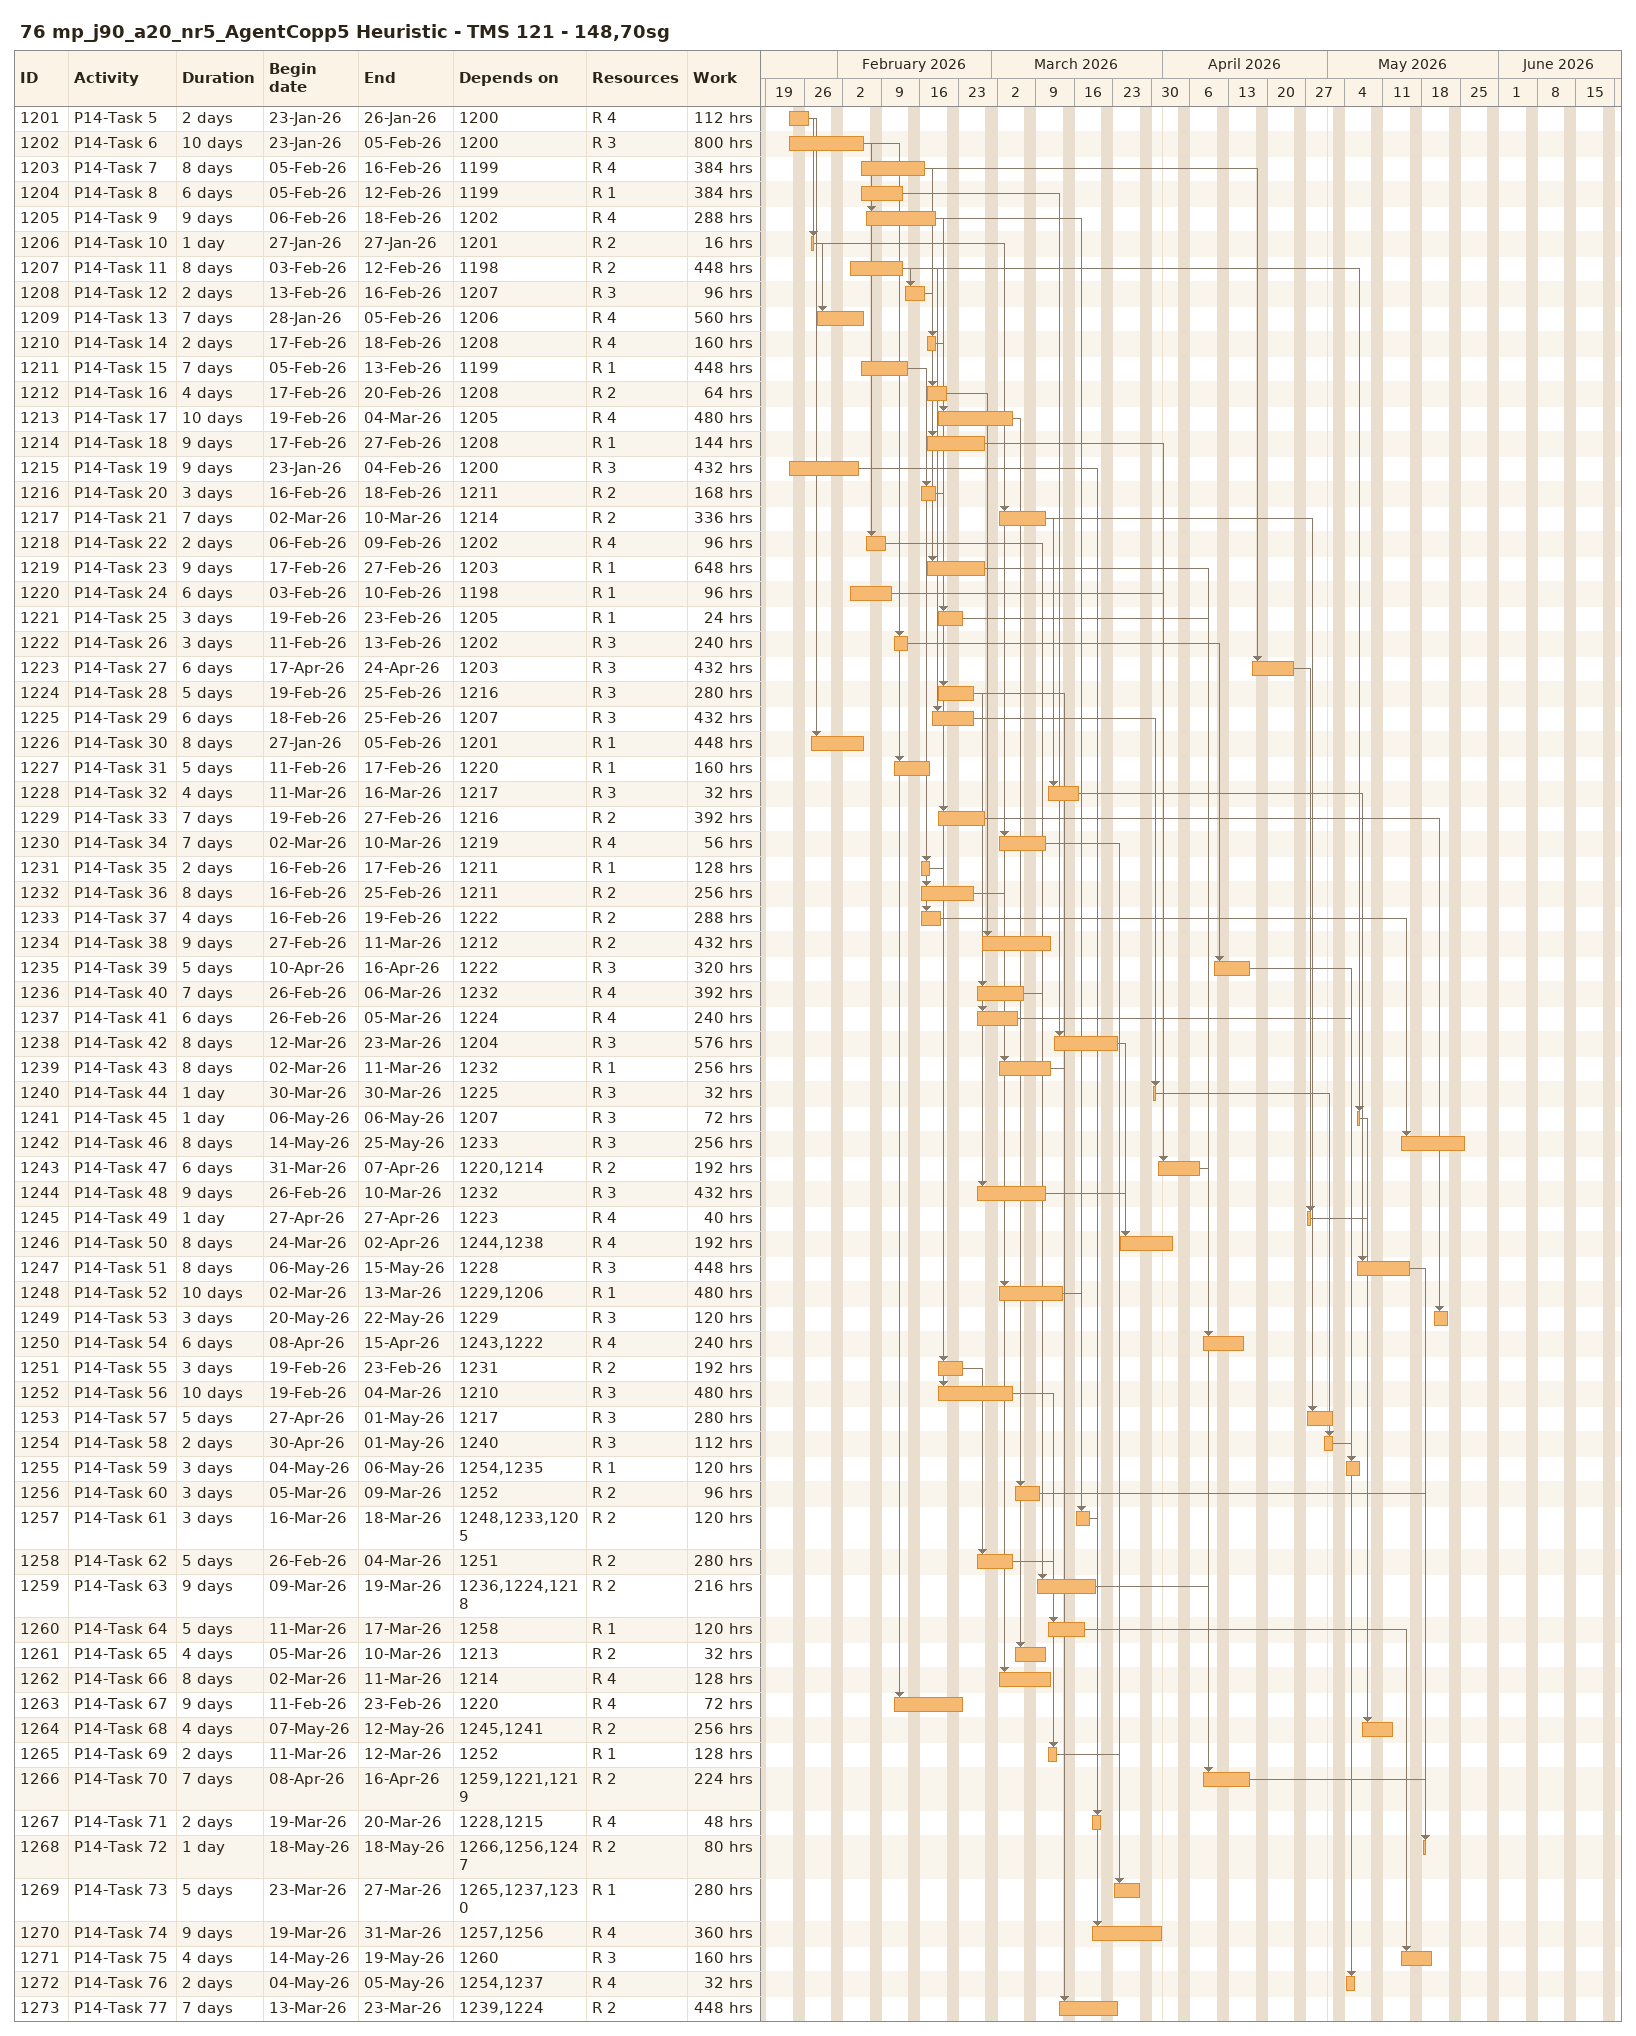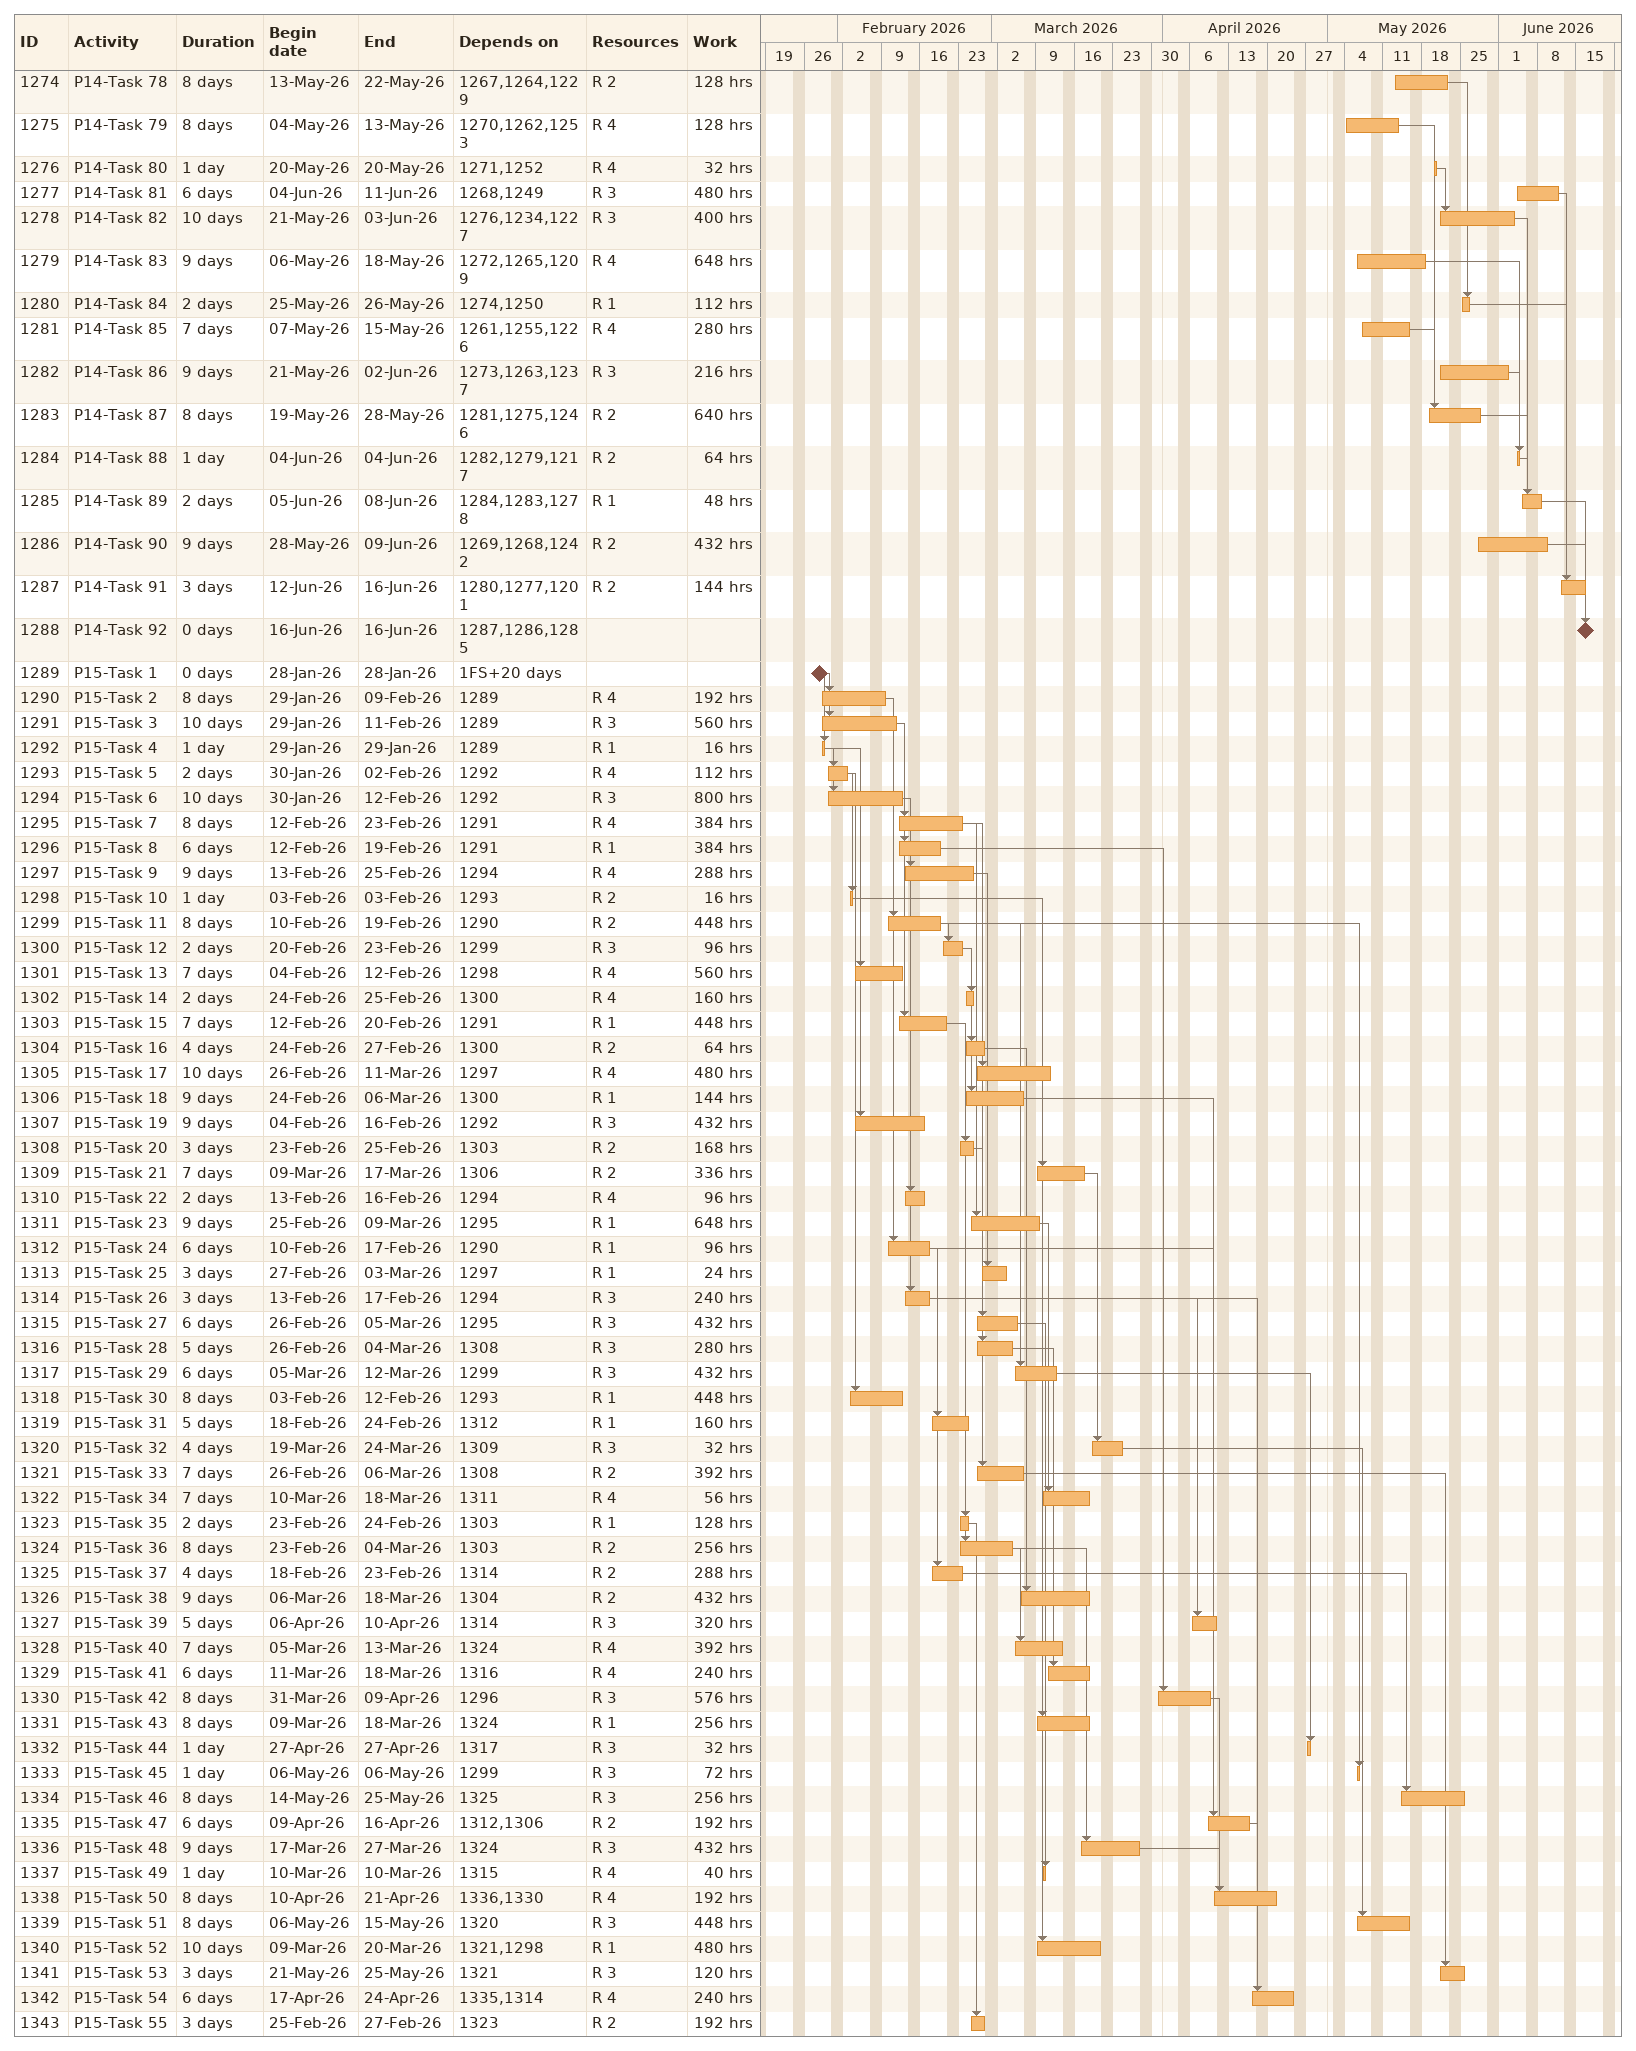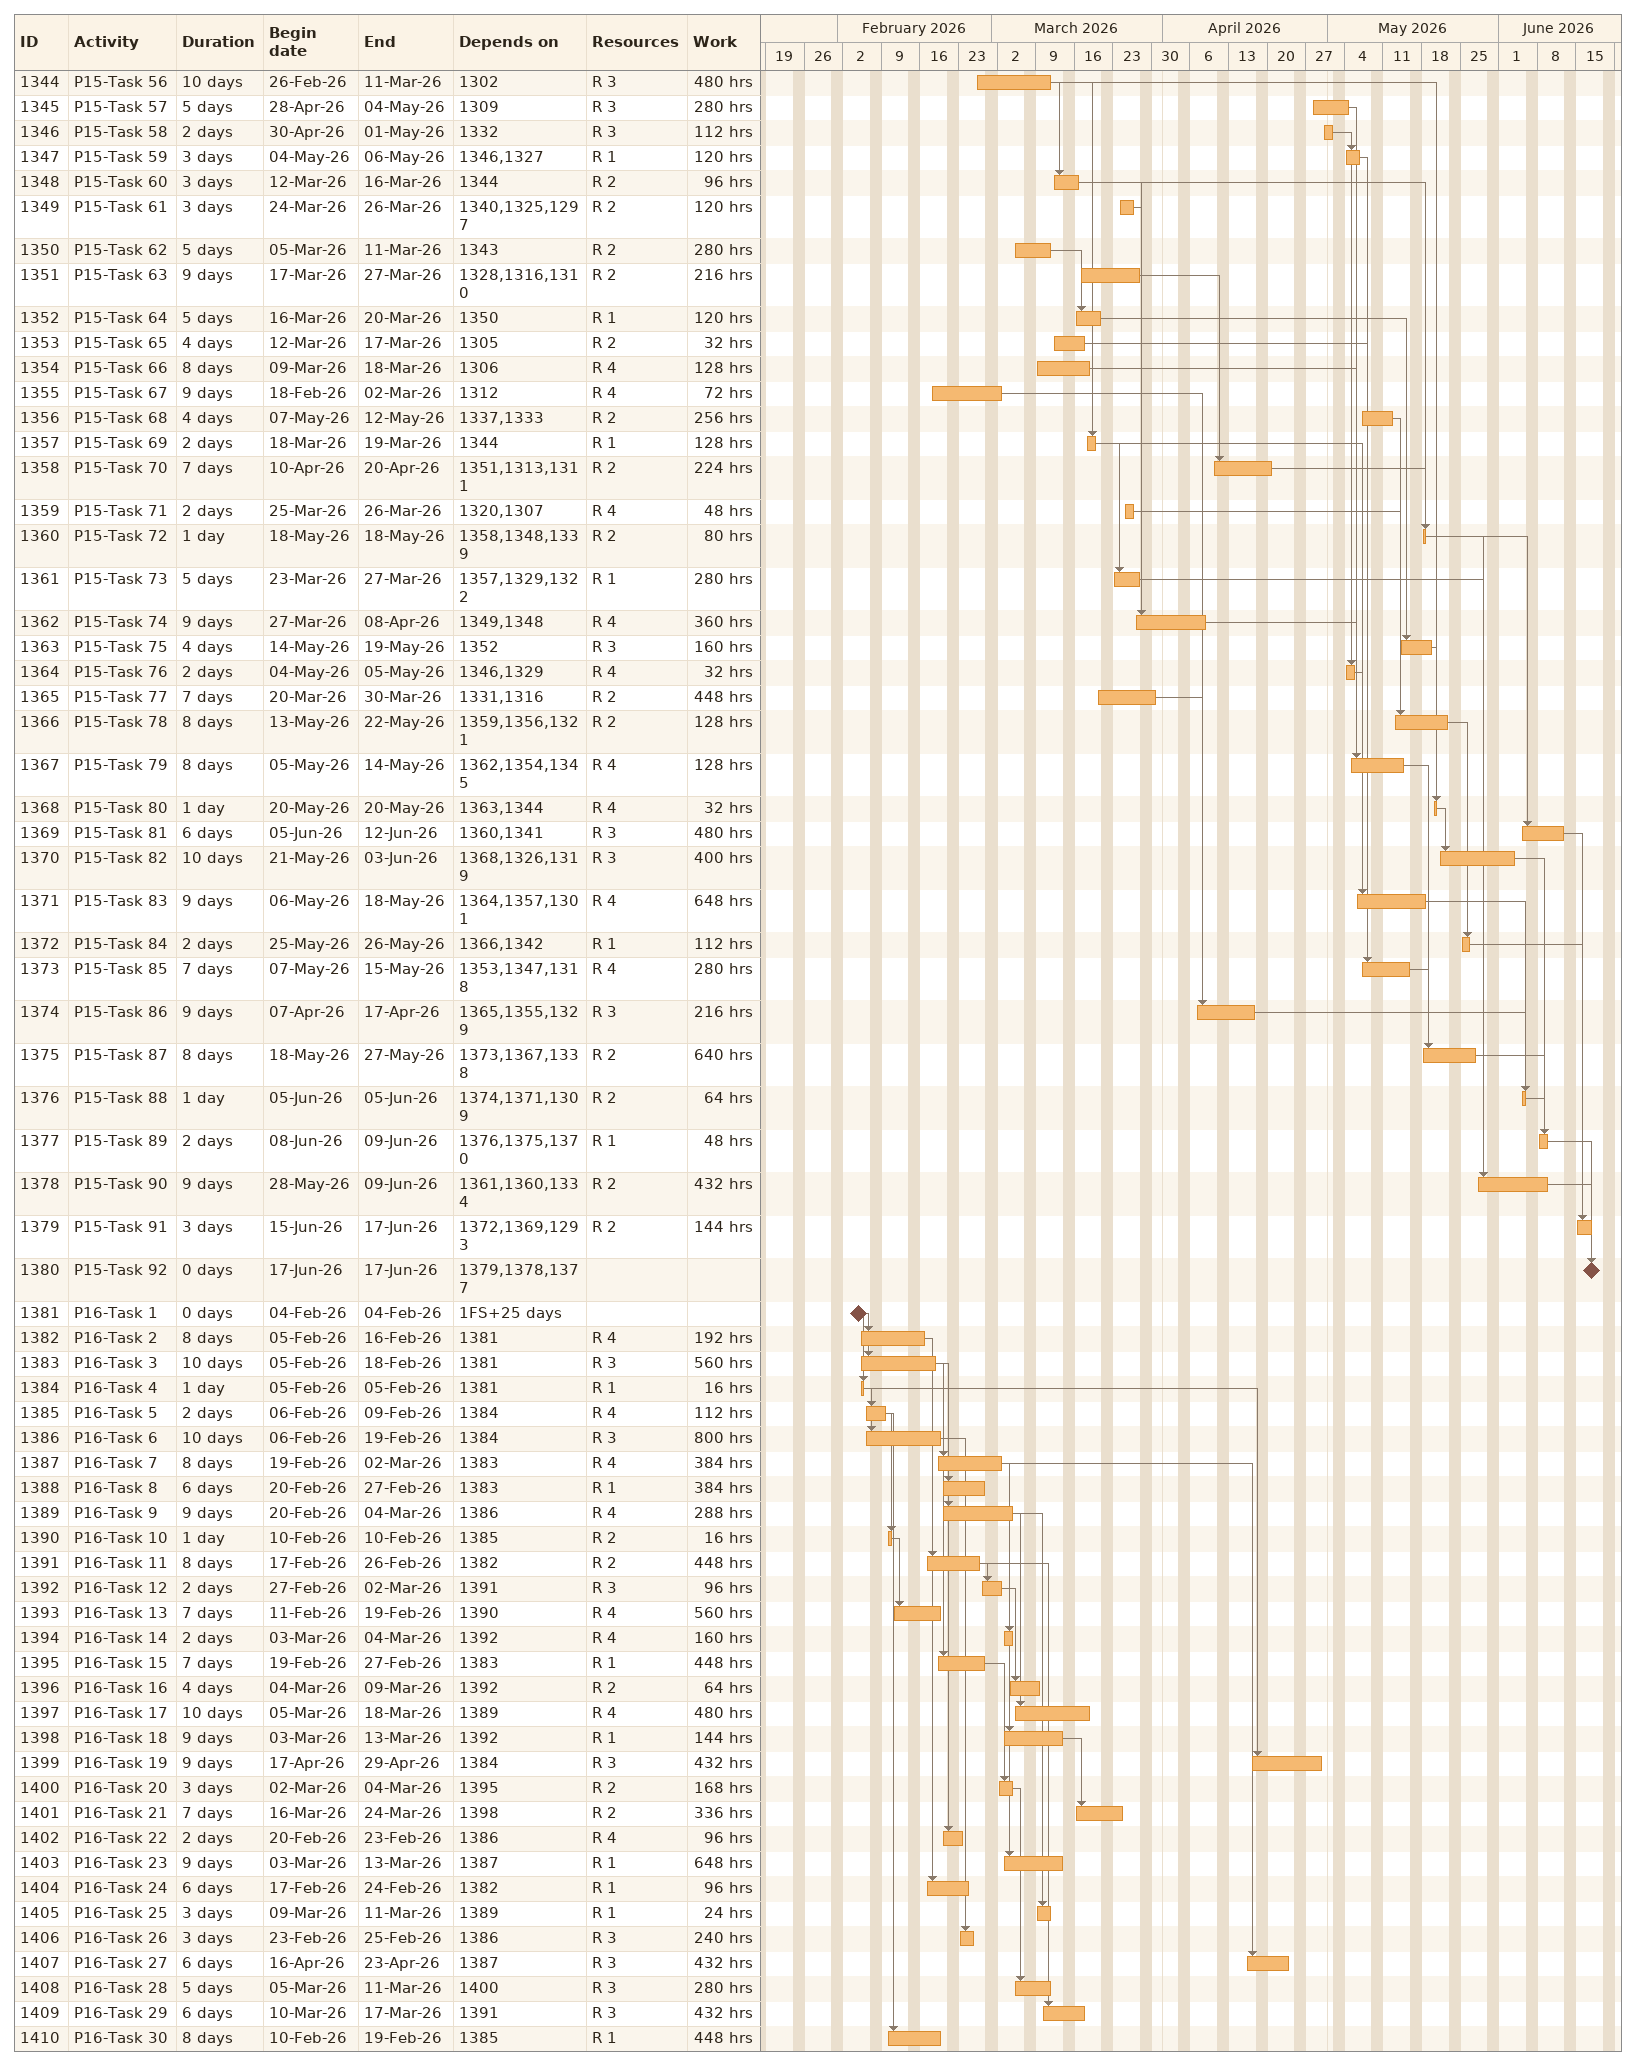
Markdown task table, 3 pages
76 mp_j90_a20_nr5_AgentCopp5 Heuristic - TMS 121 - 148,70sg

| ID | Task | Duration | Start | Finish | Predecessors | Resources | Work (h) |
|---|---|---|---|---|---|---|---|
| 1201 | P14-Task 5 | 2d | 2026-01-23 | 2026-01-26 | 1200 | R 4 | 112 |
| 1202 | P14-Task 6 | 10d | 2026-01-23 | 2026-02-05 | 1200 | R 3 | 800 |
| 1203 | P14-Task 7 | 8d | 2026-02-05 | 2026-02-16 | 1199 | R 4 | 384 |
| 1204 | P14-Task 8 | 6d | 2026-02-05 | 2026-02-12 | 1199 | R 1 | 384 |
| 1205 | P14-Task 9 | 9d | 2026-02-06 | 2026-02-18 | 1202 | R 4 | 288 |
| 1206 | P14-Task 10 | 1d | 2026-01-27 | 2026-01-27 | 1201 | R 2 | 16 |
| 1207 | P14-Task 11 | 8d | 2026-02-03 | 2026-02-12 | 1198 | R 2 | 448 |
| 1208 | P14-Task 12 | 2d | 2026-02-13 | 2026-02-16 | 1207 | R 3 | 96 |
| 1209 | P14-Task 13 | 7d | 2026-01-28 | 2026-02-05 | 1206 | R 4 | 560 |
| 1210 | P14-Task 14 | 2d | 2026-02-17 | 2026-02-18 | 1208 | R 4 | 160 |
| 1211 | P14-Task 15 | 7d | 2026-02-05 | 2026-02-13 | 1199 | R 1 | 448 |
| 1212 | P14-Task 16 | 4d | 2026-02-17 | 2026-02-20 | 1208 | R 2 | 64 |
| 1213 | P14-Task 17 | 10d | 2026-02-19 | 2026-03-04 | 1205 | R 4 | 480 |
| 1214 | P14-Task 18 | 9d | 2026-02-17 | 2026-02-27 | 1208 | R 1 | 144 |
| 1215 | P14-Task 19 | 9d | 2026-01-23 | 2026-02-04 | 1200 | R 3 | 432 |
| 1216 | P14-Task 20 | 3d | 2026-02-16 | 2026-02-18 | 1211 | R 2 | 168 |
| 1217 | P14-Task 21 | 7d | 2026-03-02 | 2026-03-10 | 1214 | R 2 | 336 |
| 1218 | P14-Task 22 | 2d | 2026-02-06 | 2026-02-09 | 1202 | R 4 | 96 |
| 1219 | P14-Task 23 | 9d | 2026-02-17 | 2026-02-27 | 1203 | R 1 | 648 |
| 1220 | P14-Task 24 | 6d | 2026-02-03 | 2026-02-10 | 1198 | R 1 | 96 |
| 1221 | P14-Task 25 | 3d | 2026-02-19 | 2026-02-23 | 1205 | R 1 | 24 |
| 1222 | P14-Task 26 | 3d | 2026-02-11 | 2026-02-13 | 1202 | R 3 | 240 |
| 1223 | P14-Task 27 | 6d | 2026-04-17 | 2026-04-24 | 1203 | R 3 | 432 |
| 1224 | P14-Task 28 | 5d | 2026-02-19 | 2026-02-25 | 1216 | R 3 | 280 |
| 1225 | P14-Task 29 | 6d | 2026-02-18 | 2026-02-25 | 1207 | R 3 | 432 |
| 1226 | P14-Task 30 | 8d | 2026-01-27 | 2026-02-05 | 1201 | R 1 | 448 |
| 1227 | P14-Task 31 | 5d | 2026-02-11 | 2026-02-17 | 1220 | R 1 | 160 |
| 1228 | P14-Task 32 | 4d | 2026-03-11 | 2026-03-16 | 1217 | R 3 | 32 |
| 1229 | P14-Task 33 | 7d | 2026-02-19 | 2026-02-27 | 1216 | R 2 | 392 |
| 1230 | P14-Task 34 | 7d | 2026-03-02 | 2026-03-10 | 1219 | R 4 | 56 |
| 1231 | P14-Task 35 | 2d | 2026-02-16 | 2026-02-17 | 1211 | R 1 | 128 |
| 1232 | P14-Task 36 | 8d | 2026-02-16 | 2026-02-25 | 1211 | R 2 | 256 |
| 1233 | P14-Task 37 | 4d | 2026-02-16 | 2026-02-19 | 1222 | R 2 | 288 |
| 1234 | P14-Task 38 | 9d | 2026-02-27 | 2026-03-11 | 1212 | R 2 | 432 |
| 1235 | P14-Task 39 | 5d | 2026-04-10 | 2026-04-16 | 1222 | R 3 | 320 |
| 1236 | P14-Task 40 | 7d | 2026-02-26 | 2026-03-06 | 1232 | R 4 | 392 |
| 1237 | P14-Task 41 | 6d | 2026-02-26 | 2026-03-05 | 1224 | R 4 | 240 |
| 1238 | P14-Task 42 | 8d | 2026-03-12 | 2026-03-23 | 1204 | R 3 | 576 |
| 1239 | P14-Task 43 | 8d | 2026-03-02 | 2026-03-11 | 1232 | R 1 | 256 |
| 1240 | P14-Task 44 | 1d | 2026-03-30 | 2026-03-30 | 1225 | R 3 | 32 |
| 1241 | P14-Task 45 | 1d | 2026-05-06 | 2026-05-06 | 1207 | R 3 | 72 |
| 1242 | P14-Task 46 | 8d | 2026-05-14 | 2026-05-25 | 1233 | R 3 | 256 |
| 1243 | P14-Task 47 | 6d | 2026-03-31 | 2026-04-07 | 1220, 1214 | R 2 | 192 |
| 1244 | P14-Task 48 | 9d | 2026-02-26 | 2026-03-10 | 1232 | R 3 | 432 |
| 1245 | P14-Task 49 | 1d | 2026-04-27 | 2026-04-27 | 1223 | R 4 | 40 |
| 1246 | P14-Task 50 | 8d | 2026-03-24 | 2026-04-02 | 1244, 1238 | R 4 | 192 |
| 1247 | P14-Task 51 | 8d | 2026-05-06 | 2026-05-15 | 1228 | R 3 | 448 |
| 1248 | P14-Task 52 | 10d | 2026-03-02 | 2026-03-13 | 1229, 1206 | R 1 | 480 |
| 1249 | P14-Task 53 | 3d | 2026-05-20 | 2026-05-22 | 1229 | R 3 | 120 |
| 1250 | P14-Task 54 | 6d | 2026-04-08 | 2026-04-15 | 1243, 1222 | R 4 | 240 |
| 1251 | P14-Task 55 | 3d | 2026-02-19 | 2026-02-23 | 1231 | R 2 | 192 |
| 1252 | P14-Task 56 | 10d | 2026-02-19 | 2026-03-04 | 1210 | R 3 | 480 |
| 1253 | P14-Task 57 | 5d | 2026-04-27 | 2026-05-01 | 1217 | R 3 | 280 |
| 1254 | P14-Task 58 | 2d | 2026-04-30 | 2026-05-01 | 1240 | R 3 | 112 |
| 1255 | P14-Task 59 | 3d | 2026-05-04 | 2026-05-06 | 1254, 1235 | R 1 | 120 |
| 1256 | P14-Task 60 | 3d | 2026-03-05 | 2026-03-09 | 1252 | R 2 | 96 |
| 1257 | P14-Task 61 | 3d | 2026-03-16 | 2026-03-18 | 1248, 1233, 1205 | R 2 | 120 |
| 1258 | P14-Task 62 | 5d | 2026-02-26 | 2026-03-04 | 1251 | R 2 | 280 |
| 1259 | P14-Task 63 | 9d | 2026-03-09 | 2026-03-19 | 1236, 1224, 1218 | R 2 | 216 |
| 1260 | P14-Task 64 | 5d | 2026-03-11 | 2026-03-17 | 1258 | R 1 | 120 |
| 1261 | P14-Task 65 | 4d | 2026-03-05 | 2026-03-10 | 1213 | R 2 | 32 |
| 1262 | P14-Task 66 | 8d | 2026-03-02 | 2026-03-11 | 1214 | R 4 | 128 |
| 1263 | P14-Task 67 | 9d | 2026-02-11 | 2026-02-23 | 1220 | R 4 | 72 |
| 1264 | P14-Task 68 | 4d | 2026-05-07 | 2026-05-12 | 1245, 1241 | R 2 | 256 |
| 1265 | P14-Task 69 | 2d | 2026-03-11 | 2026-03-12 | 1252 | R 1 | 128 |
| 1266 | P14-Task 70 | 7d | 2026-04-08 | 2026-04-16 | 1259, 1221, 1219 | R 2 | 224 |
| 1267 | P14-Task 71 | 2d | 2026-03-19 | 2026-03-20 | 1228, 1215 | R 4 | 48 |
| 1268 | P14-Task 72 | 1d | 2026-05-18 | 2026-05-18 | 1266, 1256, 1247 | R 2 | 80 |
| 1269 | P14-Task 73 | 5d | 2026-03-23 | 2026-03-27 | 1265, 1237, 1230 | R 1 | 280 |
| 1270 | P14-Task 74 | 9d | 2026-03-19 | 2026-03-31 | 1257, 1256 | R 4 | 360 |
| 1271 | P14-Task 75 | 4d | 2026-05-14 | 2026-05-19 | 1260 | R 3 | 160 |
| 1272 | P14-Task 76 | 2d | 2026-05-04 | 2026-05-05 | 1254, 1237 | R 4 | 32 |
| 1273 | P14-Task 77 | 7d | 2026-03-13 | 2026-03-23 | 1239, 1224 | R 2 | 448 |
| 1274 | P14-Task 78 | 8d | 2026-05-13 | 2026-05-22 | 1267, 1264, 1229 | R 2 | 128 |
| 1275 | P14-Task 79 | 8d | 2026-05-04 | 2026-05-13 | 1270, 1262, 1253 | R 4 | 128 |
| 1276 | P14-Task 80 | 1d | 2026-05-20 | 2026-05-20 | 1271, 1252 | R 4 | 32 |
| 1277 | P14-Task 81 | 6d | 2026-06-04 | 2026-06-11 | 1268, 1249 | R 3 | 480 |
| 1278 | P14-Task 82 | 10d | 2026-05-21 | 2026-06-03 | 1276, 1234, 1227 | R 3 | 400 |
| 1279 | P14-Task 83 | 9d | 2026-05-06 | 2026-05-18 | 1272, 1265, 1209 | R 4 | 648 |
| 1280 | P14-Task 84 | 2d | 2026-05-25 | 2026-05-26 | 1274, 1250 | R 1 | 112 |
| 1281 | P14-Task 85 | 7d | 2026-05-07 | 2026-05-15 | 1261, 1255, 1226 | R 4 | 280 |
| 1282 | P14-Task 86 | 9d | 2026-05-21 | 2026-06-02 | 1273, 1263, 1237 | R 3 | 216 |
| 1283 | P14-Task 87 | 8d | 2026-05-19 | 2026-05-28 | 1281, 1275, 1246 | R 2 | 640 |
| 1284 | P14-Task 88 | 1d | 2026-06-04 | 2026-06-04 | 1282, 1279, 1217 | R 2 | 64 |
| 1285 | P14-Task 89 | 2d | 2026-06-05 | 2026-06-08 | 1284, 1283, 1278 | R 1 | 48 |
| 1286 | P14-Task 90 | 9d | 2026-05-28 | 2026-06-09 | 1269, 1268, 1242 | R 2 | 432 |
| 1287 | P14-Task 91 | 3d | 2026-06-12 | 2026-06-16 | 1280, 1277, 1201 | R 2 | 144 |
| 1288 | P14-Task 92 | 0d | 2026-06-16 | 2026-06-16 | 1287, 1286, 1285 |  |  |
| 1289 | P15-Task 1 | 0d | 2026-01-28 | 2026-01-28 | 1FS+20d |  |  |
| 1290 | P15-Task 2 | 8d | 2026-01-29 | 2026-02-09 | 1289 | R 4 | 192 |
| 1291 | P15-Task 3 | 10d | 2026-01-29 | 2026-02-11 | 1289 | R 3 | 560 |
| 1292 | P15-Task 4 | 1d | 2026-01-29 | 2026-01-29 | 1289 | R 1 | 16 |
| 1293 | P15-Task 5 | 2d | 2026-01-30 | 2026-02-02 | 1292 | R 4 | 112 |
| 1294 | P15-Task 6 | 10d | 2026-01-30 | 2026-02-12 | 1292 | R 3 | 800 |
| 1295 | P15-Task 7 | 8d | 2026-02-12 | 2026-02-23 | 1291 | R 4 | 384 |
| 1296 | P15-Task 8 | 6d | 2026-02-12 | 2026-02-19 | 1291 | R 1 | 384 |
| 1297 | P15-Task 9 | 9d | 2026-02-13 | 2026-02-25 | 1294 | R 4 | 288 |
| 1298 | P15-Task 10 | 1d | 2026-02-03 | 2026-02-03 | 1293 | R 2 | 16 |
| 1299 | P15-Task 11 | 8d | 2026-02-10 | 2026-02-19 | 1290 | R 2 | 448 |
| 1300 | P15-Task 12 | 2d | 2026-02-20 | 2026-02-23 | 1299 | R 3 | 96 |
| 1301 | P15-Task 13 | 7d | 2026-02-04 | 2026-02-12 | 1298 | R 4 | 560 |
| 1302 | P15-Task 14 | 2d | 2026-02-24 | 2026-02-25 | 1300 | R 4 | 160 |
| 1303 | P15-Task 15 | 7d | 2026-02-12 | 2026-02-20 | 1291 | R 1 | 448 |
| 1304 | P15-Task 16 | 4d | 2026-02-24 | 2026-02-27 | 1300 | R 2 | 64 |
| 1305 | P15-Task 17 | 10d | 2026-02-26 | 2026-03-11 | 1297 | R 4 | 480 |
| 1306 | P15-Task 18 | 9d | 2026-02-24 | 2026-03-06 | 1300 | R 1 | 144 |
| 1307 | P15-Task 19 | 9d | 2026-02-04 | 2026-02-16 | 1292 | R 3 | 432 |
| 1308 | P15-Task 20 | 3d | 2026-02-23 | 2026-02-25 | 1303 | R 2 | 168 |
| 1309 | P15-Task 21 | 7d | 2026-03-09 | 2026-03-17 | 1306 | R 2 | 336 |
| 1310 | P15-Task 22 | 2d | 2026-02-13 | 2026-02-16 | 1294 | R 4 | 96 |
| 1311 | P15-Task 23 | 9d | 2026-02-25 | 2026-03-09 | 1295 | R 1 | 648 |
| 1312 | P15-Task 24 | 6d | 2026-02-10 | 2026-02-17 | 1290 | R 1 | 96 |
| 1313 | P15-Task 25 | 3d | 2026-02-27 | 2026-03-03 | 1297 | R 1 | 24 |
| 1314 | P15-Task 26 | 3d | 2026-02-13 | 2026-02-17 | 1294 | R 3 | 240 |
| 1315 | P15-Task 27 | 6d | 2026-02-26 | 2026-03-05 | 1295 | R 3 | 432 |
| 1316 | P15-Task 28 | 5d | 2026-02-26 | 2026-03-04 | 1308 | R 3 | 280 |
| 1317 | P15-Task 29 | 6d | 2026-03-05 | 2026-03-12 | 1299 | R 3 | 432 |
| 1318 | P15-Task 30 | 8d | 2026-02-03 | 2026-02-12 | 1293 | R 1 | 448 |
| 1319 | P15-Task 31 | 5d | 2026-02-18 | 2026-02-24 | 1312 | R 1 | 160 |
| 1320 | P15-Task 32 | 4d | 2026-03-19 | 2026-03-24 | 1309 | R 3 | 32 |
| 1321 | P15-Task 33 | 7d | 2026-02-26 | 2026-03-06 | 1308 | R 2 | 392 |
| 1322 | P15-Task 34 | 7d | 2026-03-10 | 2026-03-18 | 1311 | R 4 | 56 |
| 1323 | P15-Task 35 | 2d | 2026-02-23 | 2026-02-24 | 1303 | R 1 | 128 |
| 1324 | P15-Task 36 | 8d | 2026-02-23 | 2026-03-04 | 1303 | R 2 | 256 |
| 1325 | P15-Task 37 | 4d | 2026-02-18 | 2026-02-23 | 1314 | R 2 | 288 |
| 1326 | P15-Task 38 | 9d | 2026-03-06 | 2026-03-18 | 1304 | R 2 | 432 |
| 1327 | P15-Task 39 | 5d | 2026-04-06 | 2026-04-10 | 1314 | R 3 | 320 |
| 1328 | P15-Task 40 | 7d | 2026-03-05 | 2026-03-13 | 1324 | R 4 | 392 |
| 1329 | P15-Task 41 | 6d | 2026-03-11 | 2026-03-18 | 1316 | R 4 | 240 |
| 1330 | P15-Task 42 | 8d | 2026-03-31 | 2026-04-09 | 1296 | R 3 | 576 |
| 1331 | P15-Task 43 | 8d | 2026-03-09 | 2026-03-18 | 1324 | R 1 | 256 |
| 1332 | P15-Task 44 | 1d | 2026-04-27 | 2026-04-27 | 1317 | R 3 | 32 |
| 1333 | P15-Task 45 | 1d | 2026-05-06 | 2026-05-06 | 1299 | R 3 | 72 |
| 1334 | P15-Task 46 | 8d | 2026-05-14 | 2026-05-25 | 1325 | R 3 | 256 |
| 1335 | P15-Task 47 | 6d | 2026-04-09 | 2026-04-16 | 1312, 1306 | R 2 | 192 |
| 1336 | P15-Task 48 | 9d | 2026-03-17 | 2026-03-27 | 1324 | R 3 | 432 |
| 1337 | P15-Task 49 | 1d | 2026-03-10 | 2026-03-10 | 1315 | R 4 | 40 |
| 1338 | P15-Task 50 | 8d | 2026-04-10 | 2026-04-21 | 1336, 1330 | R 4 | 192 |
| 1339 | P15-Task 51 | 8d | 2026-05-06 | 2026-05-15 | 1320 | R 3 | 448 |
| 1340 | P15-Task 52 | 10d | 2026-03-09 | 2026-03-20 | 1321, 1298 | R 1 | 480 |
| 1341 | P15-Task 53 | 3d | 2026-05-21 | 2026-05-25 | 1321 | R 3 | 120 |
| 1342 | P15-Task 54 | 6d | 2026-04-17 | 2026-04-24 | 1335, 1314 | R 4 | 240 |
| 1343 | P15-Task 55 | 3d | 2026-02-25 | 2026-02-27 | 1323 | R 2 | 192 |
| 1344 | P15-Task 56 | 10d | 2026-02-26 | 2026-03-11 | 1302 | R 3 | 480 |
| 1345 | P15-Task 57 | 5d | 2026-04-28 | 2026-05-04 | 1309 | R 3 | 280 |
| 1346 | P15-Task 58 | 2d | 2026-04-30 | 2026-05-01 | 1332 | R 3 | 112 |
| 1347 | P15-Task 59 | 3d | 2026-05-04 | 2026-05-06 | 1346, 1327 | R 1 | 120 |
| 1348 | P15-Task 60 | 3d | 2026-03-12 | 2026-03-16 | 1344 | R 2 | 96 |
| 1349 | P15-Task 61 | 3d | 2026-03-24 | 2026-03-26 | 1340, 1325, 1297 | R 2 | 120 |
| 1350 | P15-Task 62 | 5d | 2026-03-05 | 2026-03-11 | 1343 | R 2 | 280 |
| 1351 | P15-Task 63 | 9d | 2026-03-17 | 2026-03-27 | 1328, 1316, 1310 | R 2 | 216 |
| 1352 | P15-Task 64 | 5d | 2026-03-16 | 2026-03-20 | 1350 | R 1 | 120 |
| 1353 | P15-Task 65 | 4d | 2026-03-12 | 2026-03-17 | 1305 | R 2 | 32 |
| 1354 | P15-Task 66 | 8d | 2026-03-09 | 2026-03-18 | 1306 | R 4 | 128 |
| 1355 | P15-Task 67 | 9d | 2026-02-18 | 2026-03-02 | 1312 | R 4 | 72 |
| 1356 | P15-Task 68 | 4d | 2026-05-07 | 2026-05-12 | 1337, 1333 | R 2 | 256 |
| 1357 | P15-Task 69 | 2d | 2026-03-18 | 2026-03-19 | 1344 | R 1 | 128 |
| 1358 | P15-Task 70 | 7d | 2026-04-10 | 2026-04-20 | 1351, 1313, 1311 | R 2 | 224 |
| 1359 | P15-Task 71 | 2d | 2026-03-25 | 2026-03-26 | 1320, 1307 | R 4 | 48 |
| 1360 | P15-Task 72 | 1d | 2026-05-18 | 2026-05-18 | 1358, 1348, 1339 | R 2 | 80 |
| 1361 | P15-Task 73 | 5d | 2026-03-23 | 2026-03-27 | 1357, 1329, 1322 | R 1 | 280 |
| 1362 | P15-Task 74 | 9d | 2026-03-27 | 2026-04-08 | 1349, 1348 | R 4 | 360 |
| 1363 | P15-Task 75 | 4d | 2026-05-14 | 2026-05-19 | 1352 | R 3 | 160 |
| 1364 | P15-Task 76 | 2d | 2026-05-04 | 2026-05-05 | 1346, 1329 | R 4 | 32 |
| 1365 | P15-Task 77 | 7d | 2026-03-20 | 2026-03-30 | 1331, 1316 | R 2 | 448 |
| 1366 | P15-Task 78 | 8d | 2026-05-13 | 2026-05-22 | 1359, 1356, 1321 | R 2 | 128 |
| 1367 | P15-Task 79 | 8d | 2026-05-05 | 2026-05-14 | 1362, 1354, 1345 | R 4 | 128 |
| 1368 | P15-Task 80 | 1d | 2026-05-20 | 2026-05-20 | 1363, 1344 | R 4 | 32 |
| 1369 | P15-Task 81 | 6d | 2026-06-05 | 2026-06-12 | 1360, 1341 | R 3 | 480 |
| 1370 | P15-Task 82 | 10d | 2026-05-21 | 2026-06-03 | 1368, 1326, 1319 | R 3 | 400 |
| 1371 | P15-Task 83 | 9d | 2026-05-06 | 2026-05-18 | 1364, 1357, 1301 | R 4 | 648 |
| 1372 | P15-Task 84 | 2d | 2026-05-25 | 2026-05-26 | 1366, 1342 | R 1 | 112 |
| 1373 | P15-Task 85 | 7d | 2026-05-07 | 2026-05-15 | 1353, 1347, 1318 | R 4 | 280 |
| 1374 | P15-Task 86 | 9d | 2026-04-07 | 2026-04-17 | 1365, 1355, 1329 | R 3 | 216 |
| 1375 | P15-Task 87 | 8d | 2026-05-18 | 2026-05-27 | 1373, 1367, 1338 | R 2 | 640 |
| 1376 | P15-Task 88 | 1d | 2026-06-05 | 2026-06-05 | 1374, 1371, 1309 | R 2 | 64 |
| 1377 | P15-Task 89 | 2d | 2026-06-08 | 2026-06-09 | 1376, 1375, 1370 | R 1 | 48 |
| 1378 | P15-Task 90 | 9d | 2026-05-28 | 2026-06-09 | 1361, 1360, 1334 | R 2 | 432 |
| 1379 | P15-Task 91 | 3d | 2026-06-15 | 2026-06-17 | 1372, 1369, 1293 | R 2 | 144 |
| 1380 | P15-Task 92 | 0d | 2026-06-17 | 2026-06-17 | 1379, 1378, 1377 |  |  |
| 1381 | P16-Task 1 | 0d | 2026-02-04 | 2026-02-04 | 1FS+25d |  |  |
| 1382 | P16-Task 2 | 8d | 2026-02-05 | 2026-02-16 | 1381 | R 4 | 192 |
| 1383 | P16-Task 3 | 10d | 2026-02-05 | 2026-02-18 | 1381 | R 3 | 560 |
| 1384 | P16-Task 4 | 1d | 2026-02-05 | 2026-02-05 | 1381 | R 1 | 16 |
| 1385 | P16-Task 5 | 2d | 2026-02-06 | 2026-02-09 | 1384 | R 4 | 112 |
| 1386 | P16-Task 6 | 10d | 2026-02-06 | 2026-02-19 | 1384 | R 3 | 800 |
| 1387 | P16-Task 7 | 8d | 2026-02-19 | 2026-03-02 | 1383 | R 4 | 384 |
| 1388 | P16-Task 8 | 6d | 2026-02-20 | 2026-02-27 | 1383 | R 1 | 384 |
| 1389 | P16-Task 9 | 9d | 2026-02-20 | 2026-03-04 | 1386 | R 4 | 288 |
| 1390 | P16-Task 10 | 1d | 2026-02-10 | 2026-02-10 | 1385 | R 2 | 16 |
| 1391 | P16-Task 11 | 8d | 2026-02-17 | 2026-02-26 | 1382 | R 2 | 448 |
| 1392 | P16-Task 12 | 2d | 2026-02-27 | 2026-03-02 | 1391 | R 3 | 96 |
| 1393 | P16-Task 13 | 7d | 2026-02-11 | 2026-02-19 | 1390 | R 4 | 560 |
| 1394 | P16-Task 14 | 2d | 2026-03-03 | 2026-03-04 | 1392 | R 4 | 160 |
| 1395 | P16-Task 15 | 7d | 2026-02-19 | 2026-02-27 | 1383 | R 1 | 448 |
| 1396 | P16-Task 16 | 4d | 2026-03-04 | 2026-03-09 | 1392 | R 2 | 64 |
| 1397 | P16-Task 17 | 10d | 2026-03-05 | 2026-03-18 | 1389 | R 4 | 480 |
| 1398 | P16-Task 18 | 9d | 2026-03-03 | 2026-03-13 | 1392 | R 1 | 144 |
| 1399 | P16-Task 19 | 9d | 2026-04-17 | 2026-04-29 | 1384 | R 3 | 432 |
| 1400 | P16-Task 20 | 3d | 2026-03-02 | 2026-03-04 | 1395 | R 2 | 168 |
| 1401 | P16-Task 21 | 7d | 2026-03-16 | 2026-03-24 | 1398 | R 2 | 336 |
| 1402 | P16-Task 22 | 2d | 2026-02-20 | 2026-02-23 | 1386 | R 4 | 96 |
| 1403 | P16-Task 23 | 9d | 2026-03-03 | 2026-03-13 | 1387 | R 1 | 648 |
| 1404 | P16-Task 24 | 6d | 2026-02-17 | 2026-02-24 | 1382 | R 1 | 96 |
| 1405 | P16-Task 25 | 3d | 2026-03-09 | 2026-03-11 | 1389 | R 1 | 24 |
| 1406 | P16-Task 26 | 3d | 2026-02-23 | 2026-02-25 | 1386 | R 3 | 240 |
| 1407 | P16-Task 27 | 6d | 2026-04-16 | 2026-04-23 | 1387 | R 3 | 432 |
| 1408 | P16-Task 28 | 5d | 2026-03-05 | 2026-03-11 | 1400 | R 3 | 280 |
| 1409 | P16-Task 29 | 6d | 2026-03-10 | 2026-03-17 | 1391 | R 3 | 432 |
| 1410 | P16-Task 30 | 8d | 2026-02-10 | 2026-02-19 | 1385 | R 1 | 448 |
